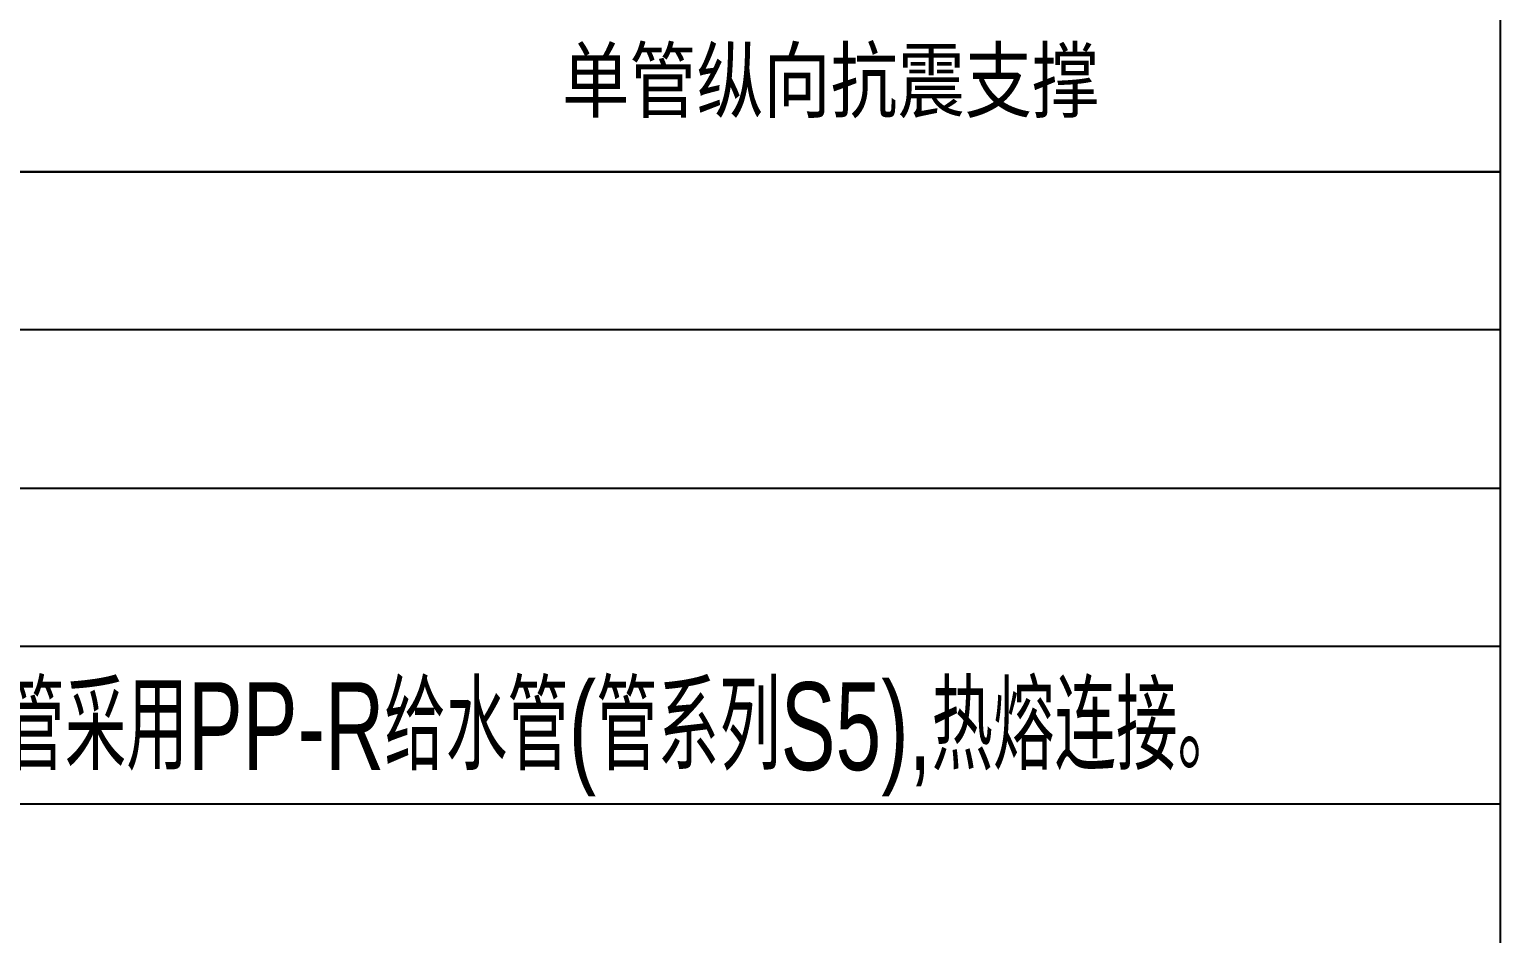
# Model space of a CAD drawing. Extents: x 1635833 to 4277885, y 16914845 to 35313750.
# Drawn here: x 2215867 to 2224240, y 17876585 to 17881732 of the extents above; entities that cross this region are included whole.
import ezdxf
from ezdxf.enums import TextEntityAlignment as Align

# ---------------------------------------------------------------- set-up
doc = ezdxf.new("R2010")
doc.units = 0
doc.header["$LTSCALE"] = 1000
doc.header["$MEASUREMENT"] = 0
for name, color, linetype in [('JZ_0', 7, 'Continuous'), ('JZ_TEXT', 42, 'Continuous'), ('图框', 4, 'Continuous')]:
    doc.layers.add(name, color=color, linetype=linetype)
doc.styles.add('gps_hz', font='hztxt_e.shx', dxfattribs={"width": 0.7, "bigfont": 'hztxt.shx'})
doc.styles.add('TITXV', font='')
doc.styles.get('TITXV').set_extended_font_data('SimSun')

msp = doc.modelspace()

# ---------------------------------------------------------------- linework, layer by layer
at = {"layer": 'JZ_0', "color": 8}
for p, q in [((2224239.742, 17853233.255), (2224239.742, 17901621.315)), ((2224239.742, 17880921.315), (2207006.753, 17880921.315)), ((2207006.753, 17880921.315), (2224239.742, 17880921.315)), ((2224239.742, 17880021.315), (2207006.753, 17880021.315)), ((2207006.753, 17879121.315), (2224239.742, 17879121.315)), ((2207006.753, 17878221.315), (2224239.742, 17878221.315)), ((2224239.742, 17877321.315), (2207006.753, 17877321.315))]:
    msp.add_line(p, q, dxfattribs=at)

# ---------------------------------------------------------------- texts
at = {"layer": 'JZ_TEXT', "style": 'gps_hz', "width": 0.7}
msp.add_text('生活给水管立管及干管采用钢衬塑复合管,丝扣连接；支管采用PP-R给水管(管系列S5),热熔连接。', height=500, dxfattribs=at).set_placement((2207188.418, 17877515.521))
at = {"layer": '图框', "style": 'TITXV', "width": 0.8}
msp.add_text('单管纵向抗震支撑', height=350, dxfattribs=at).set_placement((2220426.795, 17881448.499), align=Align.MIDDLE)

doc.saveas('drawing.dxf')
